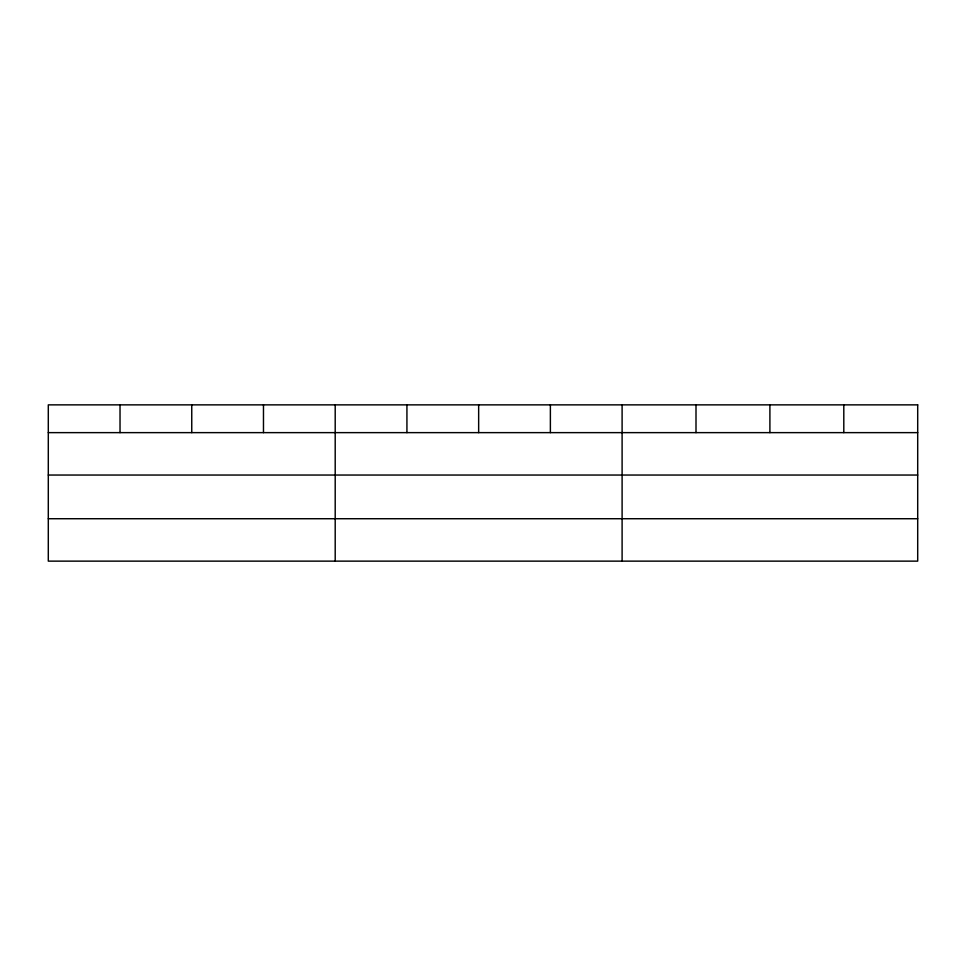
<?xml version="1.0" encoding="UTF-8"?>
<svg xmlns="http://www.w3.org/2000/svg" width="966" height="966" viewBox="0 0 966 966"><rect width="100%" height="100%" fill="white"/><g stroke="black" fill="none" stroke-linecap="round" stroke-linejoin="round"><path stroke-width="1.45" d="M48.3 432.635L917.7 432.635M48.3 475.043L917.7 475.043M48.3 518.73L917.7 518.73M843.801 404.863L843.801 432.635M769.902 404.863L769.902 432.635M696.003 404.863L696.003 432.635M622.104 404.863L622.104 561.137M550.379 404.863L550.379 432.635M478.653 404.863L478.653 432.635M406.928 404.863L406.928 432.635M335.202 404.863L335.202 561.137M263.476 404.863L263.476 432.635M191.751 404.863L191.751 432.635M120.026 404.863L120.026 432.635M917.7 404.863L48.3 404.863L48.3 561.137L917.7 561.137L917.7 404.863"/></g></svg>
